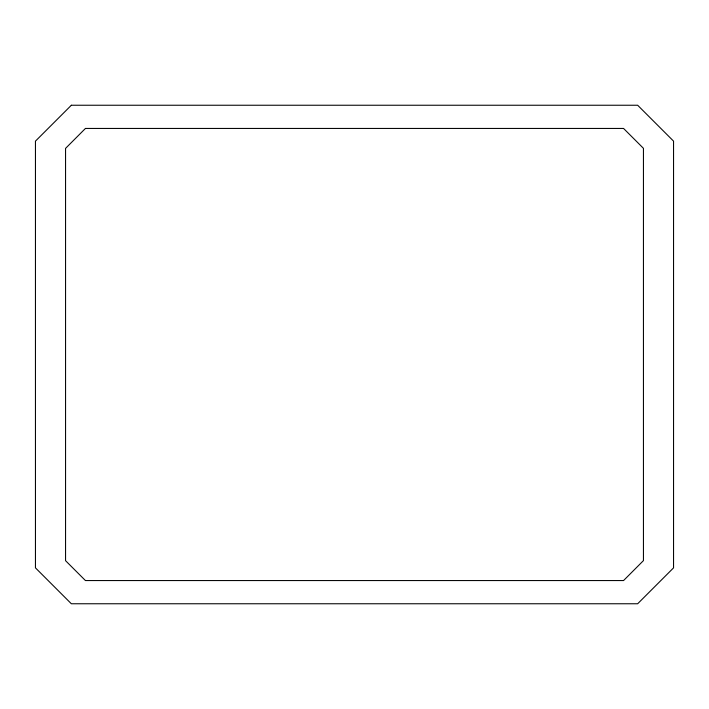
<?xml version="1.0" encoding="UTF-8"?>
<svg xmlns="http://www.w3.org/2000/svg" width="709" height="709" viewBox="0 0 709 709"><rect width="100%" height="100%" fill="white"/><g stroke="black" fill="none" stroke-linecap="round" stroke-linejoin="round"><path stroke-width="1.06" d="M85.443 128.444L65.556 148.385L65.556 560.677L85.443 580.556L623.557 580.556L643.444 560.615L643.444 148.323L623.557 128.444L85.443 128.444M71.343 105.242L35.45 141.135L35.45 567.865L71.343 603.758L637.657 603.758L673.55 567.865L673.55 141.135L637.657 105.242L71.343 105.242"/></g></svg>
